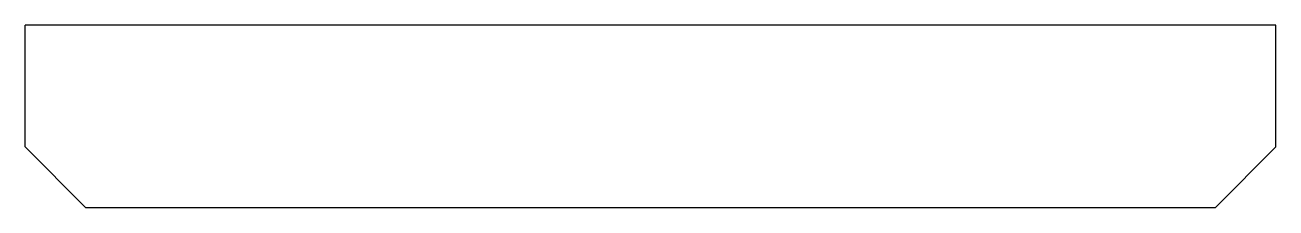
# Model space of a CAD drawing. Header units: millimetres. Extents: x -202 to 414, y 336 to 426.
import ezdxf

# ---------------------------------------------------------------- set-up
doc = ezdxf.new("R2010")
doc.units = ezdxf.units.MM
doc.layers.add('DV4_0', color=7, linetype='Continuous')

msp = doc.modelspace()

# ---------------------------------------------------------------- linework, layer by layer
at = {"layer": 'DV4_0', "color": 7, "linetype": 'Continuous'}
for p, q in [((414.48, 426.5), (-201.62, 426.5)), ((-201.62, 366.5), (-201.62, 426.5)), ((414.48, 366.5), (414.48, 426.5)), ((-201.62, 366.5), (-201.61, 366.5)), ((-171.61, 336.5), (-201.61, 366.5)), ((384.48, 336.5), (414.48, 366.5)), ((414.48, 366.5), (414.48, 366.5)), ((384.48, 336.5), (-171.61, 336.5))]:
    msp.add_line(p, q, dxfattribs=at)

doc.saveas('drawing.dxf')
